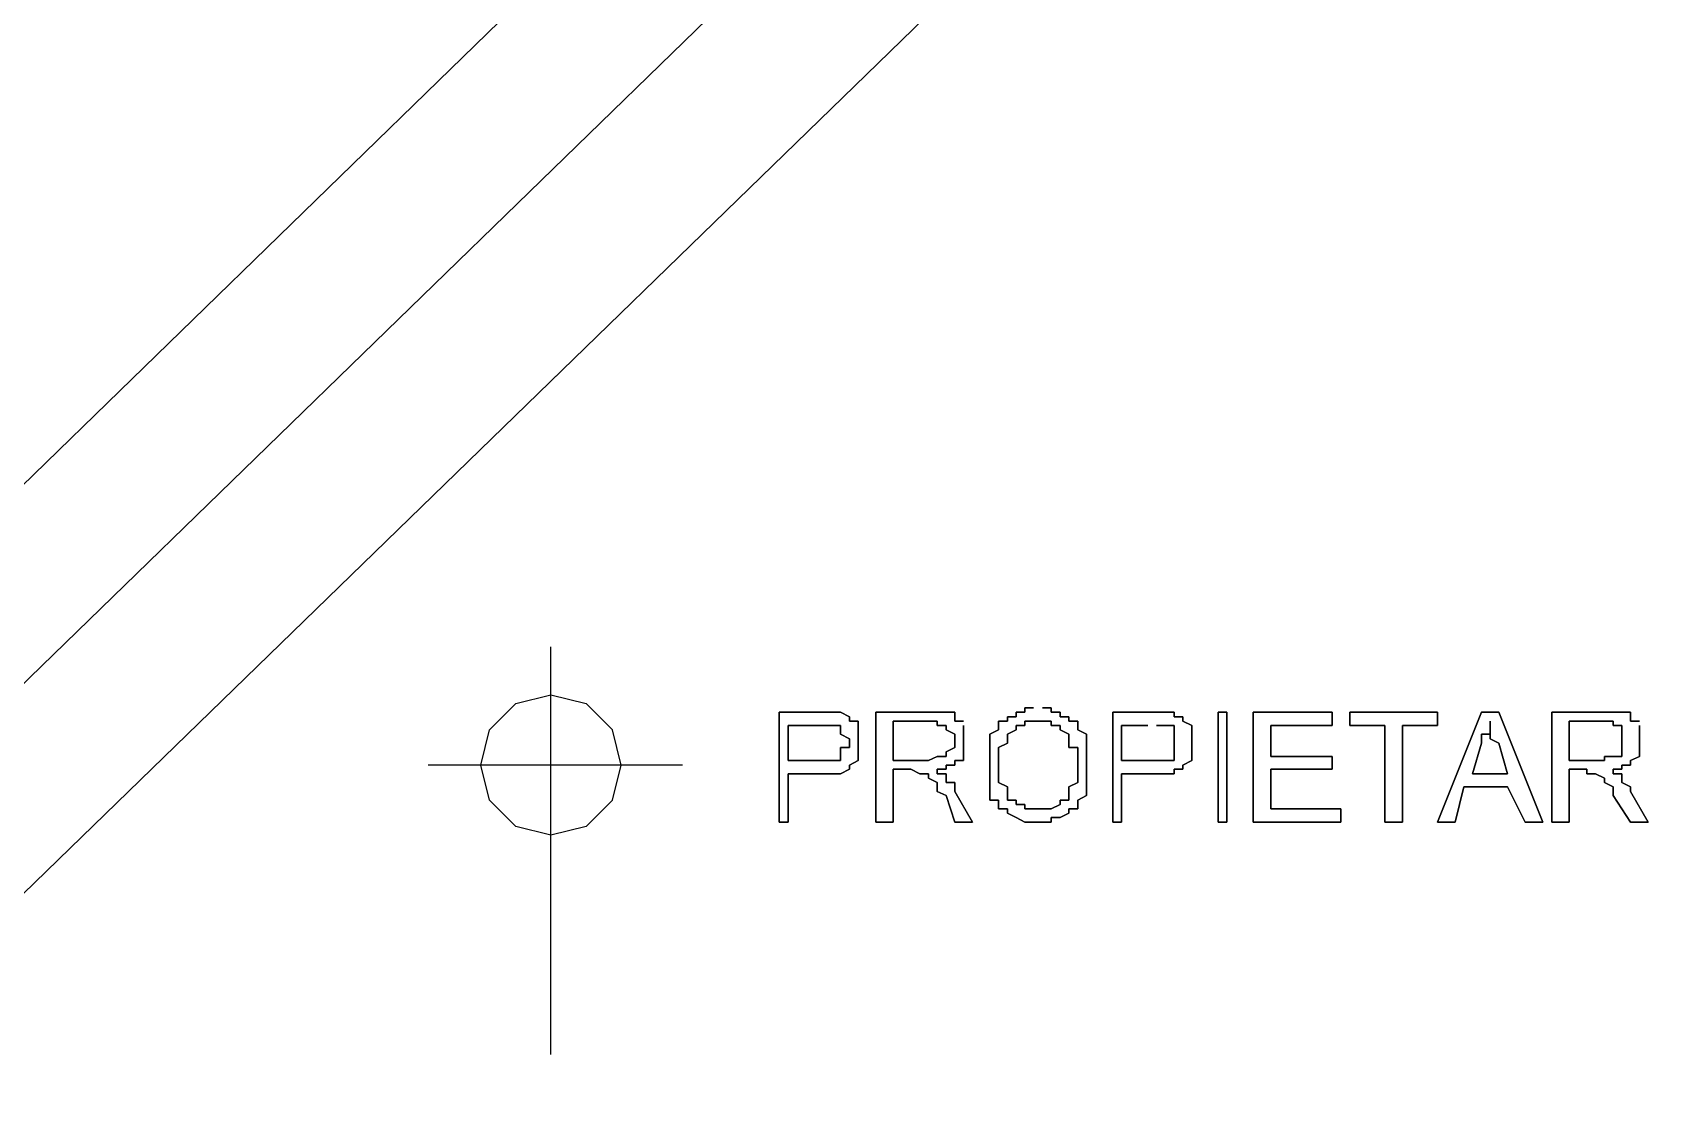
# Model space of a CAD drawing. Header units: metres. Extents: x 2.9 to 42.8, y 1.7 to 28.7.
# Drawn here: x 38.618 to 39.269, y 5.647 to 6.082 of the extents above; entities that cross this region are included whole.
import ezdxf

# ---------------------------------------------------------------- set-up
doc = ezdxf.new("R2010")
doc.units = ezdxf.units.M
doc.layers.add('AMARILLO', color=2, linetype='Continuous')
doc.layers.add('NEGRO', color=7, linetype='Continuous')
doc.layers.add('RGB_000_184_184', color=7, linetype='Continuous', true_color=0x00b8b8)

msp = doc.modelspace()

# ---------------------------------------------------------------- linework, layer by layer
at = {"layer": 'AMARILLO', "lineweight": -3}
for points in [[(38.8267, 5.6709), (38.8267, 5.8349)], [(38.8126, 5.812), (38.8267, 5.8155)], [(38.8267, 5.8155), (38.8408, 5.812)], [(38.802, 5.8014), (38.8126, 5.812)], [(38.8408, 5.812), (38.8514, 5.8014)], [(38.802, 5.7732), (38.7985, 5.7873), (38.802, 5.8014)], [(38.8514, 5.7732), (38.8549, 5.7873), (38.8514, 5.8014)], [(38.8796, 5.7873), (38.7773, 5.7873)], [(38.8126, 5.7626), (38.802, 5.7732)], [(38.8514, 5.7732), (38.8408, 5.7626)], [(38.8267, 5.7591), (38.8126, 5.7626)], [(38.8408, 5.7626), (38.8267, 5.7591)]]:
    msp.add_lwpolyline(points, dxfattribs=at)
at = {"layer": 'NEGRO', "lineweight": -3}
for points in [[(38.9326, 5.8085), (38.9184, 5.8085), (38.9326, 5.8085)], [(38.9184, 5.8085), (38.9184, 5.7644), (38.9184, 5.8085)], [(38.9361, 5.8085), (38.9326, 5.8085), (38.9361, 5.8085)], [(38.9396, 5.8085), (38.9361, 5.8085), (38.9396, 5.8085)], [(38.9431, 5.8085), (38.9396, 5.8085), (38.9431, 5.8085)], [(38.9467, 5.8067), (38.9431, 5.8085), (38.9467, 5.8067)], [(38.9784, 5.8085), (38.9573, 5.8085), (38.9784, 5.8085)], [(38.9573, 5.8085), (38.9573, 5.7644), (38.9573, 5.8085)], [(38.9819, 5.8085), (38.9784, 5.8085), (38.9819, 5.8085)], [(38.9855, 5.8085), (38.9819, 5.8085), (38.9855, 5.8085)], [(38.989, 5.8085), (38.9855, 5.8085), (38.989, 5.8085)], [(38.989, 5.8067), (38.989, 5.8085), (38.989, 5.8067)], [(39.0172, 5.8085), (39.0137, 5.8085), (39.0172, 5.8085)], [(39.0137, 5.8085), (39.0137, 5.8067), (39.0137, 5.8085)], [(39.0207, 5.8103), (39.0172, 5.8103), (39.0207, 5.8103)], [(39.0172, 5.8103), (39.0172, 5.8085), (39.0172, 5.8103)], [(39.0278, 5.8103), (39.0243, 5.8103), (39.0278, 5.8103)], [(39.0278, 5.8085), (39.0278, 5.8103), (39.0278, 5.8085)], [(39.0313, 5.8085), (39.0278, 5.8085), (39.0313, 5.8085)], [(39.0313, 5.8067), (39.0313, 5.8085), (39.0313, 5.8067)], [(39.0666, 5.8085), (39.0525, 5.8085), (39.0666, 5.8085)], [(39.0525, 5.8085), (39.0525, 5.7644), (39.0525, 5.8085)], [(39.0701, 5.8085), (39.0666, 5.8085), (39.0701, 5.8085)], [(39.0737, 5.8085), (39.0701, 5.8085), (39.0737, 5.8085)], [(39.0772, 5.8085), (39.0737, 5.8085), (39.0772, 5.8085)], [(39.0772, 5.8067), (39.0772, 5.8085), (39.0772, 5.8067)], [(39.0984, 5.8085), (39.0948, 5.8085), (39.0984, 5.8085)], [(39.0948, 5.8085), (39.0948, 5.7644), (39.0948, 5.8085)], [(39.0984, 5.7644), (39.0984, 5.8085), (39.0984, 5.7644)], [(39.1407, 5.8085), (39.1089, 5.8085), (39.1407, 5.8085)], [(39.1089, 5.8085), (39.1089, 5.7644), (39.1089, 5.8085)], [(39.1407, 5.8032), (39.1407, 5.8085), (39.1407, 5.8032)], [(39.183, 5.8085), (39.1478, 5.8085), (39.183, 5.8085)], [(39.1478, 5.8085), (39.1478, 5.8032), (39.1478, 5.8085)], [(39.2007, 5.8085), (39.183, 5.7644), (39.2007, 5.8085)], [(39.183, 5.8032), (39.183, 5.8085), (39.183, 5.8032)], [(39.2077, 5.8085), (39.2007, 5.8085), (39.2077, 5.8085)], [(39.2254, 5.7644), (39.2077, 5.8085), (39.2254, 5.7644)], [(39.2501, 5.8085), (39.2289, 5.8085), (39.2501, 5.8085)], [(39.2289, 5.8085), (39.2289, 5.7644), (39.2289, 5.8085)], [(39.2536, 5.8085), (39.2501, 5.8085), (39.2536, 5.8085)], [(39.2571, 5.8085), (39.2536, 5.8085), (39.2571, 5.8085)], [(39.2606, 5.8085), (39.2571, 5.8085), (39.2606, 5.8085)], [(39.2606, 5.8067), (39.2606, 5.8085), (39.2606, 5.8067)], [(38.922, 5.7891), (38.922, 5.8032), (38.922, 5.7891)], [(38.922, 5.8032), (38.9361, 5.8032), (38.922, 5.8032)], [(38.9361, 5.8032), (38.9396, 5.8032), (38.9361, 5.8032)], [(38.9396, 5.8032), (38.9431, 5.8032), (38.9396, 5.8032)], [(38.9431, 5.8032), (38.9431, 5.8014), (38.9431, 5.8032)], [(38.9467, 5.805), (38.9467, 5.8067), (38.9467, 5.805)], [(38.9502, 5.805), (38.9467, 5.805), (38.9502, 5.805)], [(38.9502, 5.8032), (38.9502, 5.805), (38.9502, 5.8032)], [(38.9502, 5.8014), (38.9502, 5.8032), (38.9502, 5.8014)], [(38.9643, 5.7891), (38.9643, 5.805), (38.9643, 5.7891)], [(38.9643, 5.805), (38.9784, 5.805), (38.9643, 5.805)], [(38.9784, 5.805), (38.9819, 5.805), (38.9784, 5.805)], [(38.9819, 5.805), (38.9819, 5.8032), (38.9819, 5.805)], [(38.9819, 5.8032), (38.9855, 5.8032), (38.9819, 5.8032)], [(38.9855, 5.8032), (38.9855, 5.8014), (38.9855, 5.8032)], [(38.989, 5.805), (38.989, 5.8067), (38.989, 5.805)], [(38.9925, 5.805), (38.989, 5.805), (38.9925, 5.805)], [(38.9925, 5.8014), (38.9925, 5.8032), (38.9925, 5.8014)], [(39.0102, 5.805), (39.0066, 5.805), (39.0102, 5.805)], [(39.0066, 5.805), (39.0066, 5.8032), (39.0066, 5.805)], [(39.0066, 5.8032), (39.0066, 5.8014), (39.0066, 5.8032)], [(39.0137, 5.8067), (39.0102, 5.8067), (39.0137, 5.8067)], [(39.0102, 5.8067), (39.0102, 5.805), (39.0102, 5.8067)], [(39.0137, 5.8014), (39.0137, 5.8032), (39.0137, 5.8014)], [(39.0137, 5.8032), (39.0172, 5.8032), (39.0137, 5.8032)], [(39.0172, 5.8032), (39.0172, 5.805), (39.0172, 5.8032)], [(39.0172, 5.805), (39.0207, 5.805), (39.0172, 5.805)], [(39.0207, 5.805), (39.0243, 5.805), (39.0207, 5.805)], [(39.0243, 5.805), (39.0278, 5.805), (39.0243, 5.805)], [(39.0278, 5.805), (39.0278, 5.8032), (39.0278, 5.805)], [(39.0278, 5.8032), (39.0313, 5.8032), (39.0278, 5.8032)], [(39.0349, 5.8067), (39.0313, 5.8067), (39.0349, 5.8067)], [(39.0313, 5.8032), (39.0313, 5.8014), (39.0313, 5.8032)], [(39.0349, 5.805), (39.0349, 5.8067), (39.0349, 5.805)], [(39.0384, 5.805), (39.0349, 5.805), (39.0384, 5.805)], [(39.0384, 5.8032), (39.0384, 5.805), (39.0384, 5.8032)], [(39.0384, 5.8014), (39.0384, 5.8032), (39.0384, 5.8014)], [(39.056, 5.7891), (39.056, 5.8032), (39.056, 5.7891)], [(39.056, 5.8032), (39.0666, 5.8032), (39.056, 5.8032)], [(39.0701, 5.8032), (39.0737, 5.8032), (39.0701, 5.8032)], [(39.0737, 5.8032), (39.0772, 5.8032), (39.0737, 5.8032)], [(39.0807, 5.8067), (39.0772, 5.8067), (39.0807, 5.8067)], [(39.0772, 5.8032), (39.0772, 5.8014), (39.0772, 5.8032)], [(39.0807, 5.805), (39.0807, 5.8067), (39.0807, 5.805)], [(39.0843, 5.8032), (39.0807, 5.805), (39.0843, 5.8032)], [(39.0843, 5.8014), (39.0843, 5.8032), (39.0843, 5.8014)], [(39.116, 5.7908), (39.116, 5.8032), (39.116, 5.7908)], [(39.116, 5.8032), (39.1407, 5.8032), (39.116, 5.8032)], [(39.1478, 5.8032), (39.1619, 5.8032), (39.1478, 5.8032)], [(39.1619, 5.8032), (39.1619, 5.7644), (39.1619, 5.8032)], [(39.1689, 5.7644), (39.1689, 5.8032), (39.1689, 5.7644)], [(39.1689, 5.8032), (39.183, 5.8032), (39.1689, 5.8032)], [(39.2042, 5.8032), (39.2042, 5.805), (39.2042, 5.8032)], [(39.2042, 5.805), (39.2042, 5.8032), (39.2042, 5.805)], [(39.2042, 5.8014), (39.2042, 5.8032), (39.2042, 5.8014)], [(39.2042, 5.8032), (39.2042, 5.8014), (39.2042, 5.8032)], [(39.2359, 5.7891), (39.2359, 5.805), (39.2359, 5.7891)], [(39.2359, 5.805), (39.2501, 5.805), (39.2359, 5.805)], [(39.2501, 5.805), (39.2536, 5.805), (39.2501, 5.805)], [(39.2536, 5.805), (39.2536, 5.8032), (39.2536, 5.805)], [(39.2536, 5.8032), (39.2571, 5.8032), (39.2536, 5.8032)], [(39.2571, 5.8032), (39.2571, 5.8014), (39.2571, 5.8032)], [(39.2606, 5.805), (39.2606, 5.8067), (39.2606, 5.805)], [(39.2642, 5.805), (39.2606, 5.805), (39.2642, 5.805)], [(39.2642, 5.8014), (39.2642, 5.8032), (39.2642, 5.8014)], [(38.9431, 5.8014), (38.9431, 5.7997), (38.9431, 5.8014)], [(38.9431, 5.7997), (38.9467, 5.7979), (38.9431, 5.7997)], [(38.9467, 5.7979), (38.9467, 5.7961), (38.9467, 5.7979)], [(38.9467, 5.7961), (38.9467, 5.7944), (38.9467, 5.7961)], [(38.9502, 5.7997), (38.9502, 5.8014), (38.9502, 5.7997)], [(38.9502, 5.7979), (38.9502, 5.7997), (38.9502, 5.7979)], [(38.9502, 5.7961), (38.9502, 5.7979), (38.9502, 5.7961)], [(38.9502, 5.7944), (38.9502, 5.7961), (38.9502, 5.7944)], [(38.9855, 5.8014), (38.989, 5.7997), (38.9855, 5.8014)], [(38.989, 5.7997), (38.989, 5.7979), (38.989, 5.7997)], [(38.989, 5.7979), (38.989, 5.7961), (38.989, 5.7979)], [(38.989, 5.7961), (38.989, 5.7944), (38.989, 5.7961)], [(38.9925, 5.7997), (38.9925, 5.8014), (38.9925, 5.7997)], [(38.9925, 5.7979), (38.9925, 5.7997), (38.9925, 5.7979)], [(38.9925, 5.7961), (38.9925, 5.7979), (38.9925, 5.7961)], [(38.9925, 5.7944), (38.9925, 5.7961), (38.9925, 5.7944)], [(39.0066, 5.8014), (39.0031, 5.7997), (39.0066, 5.8014)], [(39.0031, 5.7997), (39.0031, 5.7979), (39.0031, 5.7997)], [(39.0031, 5.7979), (39.0031, 5.7961), (39.0031, 5.7979)], [(39.0031, 5.7961), (39.0031, 5.7944), (39.0031, 5.7961)], [(39.0066, 5.7944), (39.0102, 5.7961), (39.0066, 5.7944)], [(39.0102, 5.7997), (39.0137, 5.8014), (39.0102, 5.7997)], [(39.0102, 5.7979), (39.0102, 5.7997), (39.0102, 5.7979)], [(39.0102, 5.7961), (39.0102, 5.7979), (39.0102, 5.7961)], [(39.0313, 5.8014), (39.0349, 5.7997), (39.0313, 5.8014)], [(39.0349, 5.7997), (39.0349, 5.7979), (39.0349, 5.7997)], [(39.0349, 5.7979), (39.0349, 5.7961), (39.0349, 5.7979)], [(39.0349, 5.7961), (39.0349, 5.7944), (39.0349, 5.7961)], [(39.0419, 5.7997), (39.0384, 5.8014), (39.0419, 5.7997)], [(39.0419, 5.7979), (39.0419, 5.7997), (39.0419, 5.7979)], [(39.0419, 5.7961), (39.0419, 5.7979), (39.0419, 5.7961)], [(39.0419, 5.7944), (39.0419, 5.7961), (39.0419, 5.7944)], [(39.0772, 5.8014), (39.0772, 5.7997), (39.0772, 5.8014)], [(39.0772, 5.7997), (39.0772, 5.7979), (39.0772, 5.7997)], [(39.0772, 5.7979), (39.0772, 5.7961), (39.0772, 5.7979)], [(39.0772, 5.7961), (39.0772, 5.7944), (39.0772, 5.7961)], [(39.0843, 5.7997), (39.0843, 5.8014), (39.0843, 5.7997)], [(39.0843, 5.7979), (39.0843, 5.7997), (39.0843, 5.7979)], [(39.0843, 5.7961), (39.0843, 5.7979), (39.0843, 5.7961)], [(39.0843, 5.7944), (39.0843, 5.7961), (39.0843, 5.7944)], [(39.1971, 5.7838), (39.2007, 5.7961), (39.1971, 5.7838)], [(39.2007, 5.7979), (39.2007, 5.7997), (39.2007, 5.7979)], [(39.2007, 5.7997), (39.2042, 5.7997), (39.2007, 5.7997)], [(39.2007, 5.7961), (39.2007, 5.7979), (39.2007, 5.7961)], [(39.2042, 5.7997), (39.2042, 5.8014), (39.2042, 5.7997)], [(39.2042, 5.8014), (39.2042, 5.7997), (39.2042, 5.8014)], [(39.2042, 5.7997), (39.2042, 5.7979), (39.2042, 5.7997)], [(39.2042, 5.7979), (39.2077, 5.7961), (39.2042, 5.7979)], [(39.2077, 5.7961), (39.2112, 5.7838), (39.2077, 5.7961)], [(39.2571, 5.8014), (39.2571, 5.7997), (39.2571, 5.8014)], [(39.2571, 5.7997), (39.2571, 5.7979), (39.2571, 5.7997)], [(39.2571, 5.7979), (39.2571, 5.7961), (39.2571, 5.7979)], [(39.2571, 5.7961), (39.2571, 5.7944), (39.2571, 5.7961)], [(39.2642, 5.7997), (39.2642, 5.8014), (39.2642, 5.7997)], [(39.2642, 5.7979), (39.2642, 5.7997), (39.2642, 5.7979)], [(39.2642, 5.7961), (39.2642, 5.7979), (39.2642, 5.7961)], [(39.2642, 5.7944), (39.2642, 5.7961), (39.2642, 5.7944)], [(38.9361, 5.7891), (38.922, 5.7891), (38.9361, 5.7891)], [(38.9396, 5.7891), (38.9361, 5.7891), (38.9396, 5.7891)], [(38.9431, 5.7891), (38.9396, 5.7891), (38.9431, 5.7891)], [(38.9467, 5.7944), (38.9431, 5.7944), (38.9467, 5.7944)], [(38.9431, 5.7944), (38.9431, 5.7926), (38.9431, 5.7944)], [(38.9431, 5.7926), (38.9431, 5.7908), (38.9431, 5.7926)], [(38.9431, 5.7908), (38.9431, 5.7891), (38.9431, 5.7908)], [(38.9467, 5.7873), (38.9502, 5.7891), (38.9467, 5.7873)], [(38.9502, 5.7926), (38.9502, 5.7944), (38.9502, 5.7926)], [(38.9502, 5.7908), (38.9502, 5.7926), (38.9502, 5.7908)], [(38.9502, 5.7891), (38.9502, 5.7908), (38.9502, 5.7891)], [(38.9784, 5.7891), (38.9643, 5.7891), (38.9784, 5.7891)], [(38.9819, 5.7908), (38.9784, 5.7891), (38.9819, 5.7908)], [(38.9855, 5.7908), (38.9819, 5.7908), (38.9855, 5.7908)], [(38.989, 5.7944), (38.9855, 5.7926), (38.989, 5.7944)], [(38.9855, 5.7926), (38.9855, 5.7908), (38.9855, 5.7926)], [(38.989, 5.7873), (38.989, 5.7891), (38.989, 5.7873)], [(38.989, 5.7891), (38.9925, 5.7891), (38.989, 5.7891)], [(38.9925, 5.7926), (38.9925, 5.7944), (38.9925, 5.7926)], [(38.9925, 5.7908), (38.9925, 5.7926), (38.9925, 5.7908)], [(38.9925, 5.7891), (38.9925, 5.7908), (38.9925, 5.7891)], [(39.0031, 5.7944), (39.0031, 5.7926), (39.0031, 5.7944)], [(39.0031, 5.7926), (39.0031, 5.7908), (39.0031, 5.7926)], [(39.0031, 5.7908), (39.0031, 5.7891), (39.0031, 5.7908)], [(39.0031, 5.7891), (39.0031, 5.7873), (39.0031, 5.7891)], [(39.0066, 5.7926), (39.0066, 5.7944), (39.0066, 5.7926)], [(39.0066, 5.7908), (39.0066, 5.7926), (39.0066, 5.7908)], [(39.0066, 5.7891), (39.0066, 5.7908), (39.0066, 5.7891)], [(39.0066, 5.7873), (39.0066, 5.7891), (39.0066, 5.7873)], [(39.0349, 5.7944), (39.0384, 5.7944), (39.0349, 5.7944)], [(39.0384, 5.7944), (39.0384, 5.7926), (39.0384, 5.7944)], [(39.0384, 5.7926), (39.0384, 5.7908), (39.0384, 5.7926)], [(39.0384, 5.7908), (39.0384, 5.7891), (39.0384, 5.7908)], [(39.0384, 5.7891), (39.0384, 5.7873), (39.0384, 5.7891)], [(39.0419, 5.7926), (39.0419, 5.7944), (39.0419, 5.7926)], [(39.0419, 5.7908), (39.0419, 5.7926), (39.0419, 5.7908)], [(39.0419, 5.7891), (39.0419, 5.7908), (39.0419, 5.7891)], [(39.0419, 5.7873), (39.0419, 5.7891), (39.0419, 5.7873)], [(39.0701, 5.7891), (39.056, 5.7891), (39.0701, 5.7891)], [(39.0737, 5.7891), (39.0701, 5.7891), (39.0737, 5.7891)], [(39.0772, 5.7891), (39.0737, 5.7891), (39.0772, 5.7891)], [(39.0772, 5.7944), (39.0772, 5.7926), (39.0772, 5.7944)], [(39.0772, 5.7926), (39.0772, 5.7908), (39.0772, 5.7926)], [(39.0772, 5.7908), (39.0772, 5.7891), (39.0772, 5.7908)], [(39.0807, 5.7873), (39.0843, 5.7891), (39.0807, 5.7873)], [(39.0843, 5.7926), (39.0843, 5.7944), (39.0843, 5.7926)], [(39.0843, 5.7908), (39.0843, 5.7926), (39.0843, 5.7908)], [(39.0843, 5.7891), (39.0843, 5.7908), (39.0843, 5.7891)], [(39.1407, 5.7908), (39.116, 5.7908), (39.1407, 5.7908)], [(39.1407, 5.7856), (39.1407, 5.7908), (39.1407, 5.7856)], [(39.2465, 5.7891), (39.2359, 5.7891), (39.2465, 5.7891)], [(39.2501, 5.7891), (39.2465, 5.7891), (39.2501, 5.7891)], [(39.2536, 5.7908), (39.2501, 5.7908), (39.2536, 5.7908)], [(39.2501, 5.7908), (39.2501, 5.7891), (39.2501, 5.7908)], [(39.2571, 5.7908), (39.2536, 5.7908), (39.2571, 5.7908)], [(39.2571, 5.7944), (39.2571, 5.7926), (39.2571, 5.7944)], [(39.2571, 5.7926), (39.2571, 5.7908), (39.2571, 5.7926)], [(39.2606, 5.7891), (39.2642, 5.7908), (39.2606, 5.7891)], [(39.2606, 5.7873), (39.2606, 5.7891), (39.2606, 5.7873)], [(39.2642, 5.7926), (39.2642, 5.7944), (39.2642, 5.7926)], [(39.2642, 5.7908), (39.2642, 5.7926), (39.2642, 5.7908)], [(38.922, 5.7644), (38.922, 5.7838), (38.922, 5.7644)], [(38.922, 5.7838), (38.9361, 5.7838), (38.922, 5.7838)], [(38.9361, 5.7838), (38.9396, 5.7838), (38.9361, 5.7838)], [(38.9396, 5.7838), (38.9431, 5.7838), (38.9396, 5.7838)], [(38.9431, 5.7838), (38.9467, 5.7856), (38.9431, 5.7838)], [(38.9467, 5.7856), (38.9467, 5.7873), (38.9467, 5.7856)], [(38.9643, 5.7644), (38.9643, 5.7856), (38.9643, 5.7644)], [(38.9643, 5.7856), (38.9714, 5.7856), (38.9643, 5.7856)], [(38.9714, 5.7856), (38.9749, 5.7838), (38.9714, 5.7856)], [(38.9749, 5.7838), (38.9784, 5.7838), (38.9749, 5.7838)], [(38.9784, 5.7838), (38.9784, 5.782), (38.9784, 5.7838)], [(38.9819, 5.7838), (38.9819, 5.7856), (38.9819, 5.7838)], [(38.9819, 5.7856), (38.9855, 5.7856), (38.9819, 5.7856)], [(38.9855, 5.7838), (38.9819, 5.7838), (38.9855, 5.7838)], [(38.9855, 5.7856), (38.9855, 5.7873), (38.9855, 5.7856)], [(38.9855, 5.7873), (38.989, 5.7873), (38.9855, 5.7873)], [(38.9855, 5.782), (38.9855, 5.7838), (38.9855, 5.782)], [(39.0031, 5.7873), (39.0031, 5.7856), (39.0031, 5.7873)], [(39.0031, 5.7856), (39.0031, 5.7838), (39.0031, 5.7856)], [(39.0031, 5.7838), (39.0031, 5.782), (39.0031, 5.7838)], [(39.0066, 5.7856), (39.0066, 5.7873), (39.0066, 5.7856)], [(39.0066, 5.7838), (39.0066, 5.7856), (39.0066, 5.7838)], [(39.0066, 5.782), (39.0066, 5.7838), (39.0066, 5.782)], [(39.0384, 5.7873), (39.0384, 5.7856), (39.0384, 5.7873)], [(39.0384, 5.7856), (39.0384, 5.7838), (39.0384, 5.7856)], [(39.0384, 5.7838), (39.0384, 5.782), (39.0384, 5.7838)], [(39.0419, 5.7856), (39.0419, 5.7873), (39.0419, 5.7856)], [(39.0419, 5.7838), (39.0419, 5.7856), (39.0419, 5.7838)], [(39.0419, 5.782), (39.0419, 5.7838), (39.0419, 5.782)], [(39.056, 5.7644), (39.056, 5.7838), (39.056, 5.7644)], [(39.056, 5.7838), (39.0666, 5.7838), (39.056, 5.7838)], [(39.0666, 5.7838), (39.0701, 5.7838), (39.0666, 5.7838)], [(39.0701, 5.7838), (39.0737, 5.7838), (39.0701, 5.7838)], [(39.0737, 5.7838), (39.0772, 5.7838), (39.0737, 5.7838)], [(39.0772, 5.7838), (39.0772, 5.7856), (39.0772, 5.7838)], [(39.0772, 5.7856), (39.0807, 5.7856), (39.0772, 5.7856)], [(39.0807, 5.7856), (39.0807, 5.7873), (39.0807, 5.7856)], [(39.116, 5.7697), (39.116, 5.7856), (39.116, 5.7697)], [(39.116, 5.7856), (39.1407, 5.7856), (39.116, 5.7856)], [(39.2112, 5.7838), (39.1971, 5.7838), (39.2112, 5.7838)], [(39.2359, 5.7644), (39.2359, 5.7856), (39.2359, 5.7644)], [(39.2359, 5.7856), (39.243, 5.7856), (39.2359, 5.7856)], [(39.243, 5.7856), (39.243, 5.7838), (39.243, 5.7856)], [(39.243, 5.7838), (39.2465, 5.7838), (39.243, 5.7838)], [(39.2465, 5.7838), (39.2501, 5.782), (39.2465, 5.7838)], [(39.2536, 5.7838), (39.2536, 5.7856), (39.2536, 5.7838)], [(39.2536, 5.7856), (39.2571, 5.7856), (39.2536, 5.7856)], [(39.2571, 5.7838), (39.2536, 5.7838), (39.2571, 5.7838)], [(39.2571, 5.7856), (39.2571, 5.7873), (39.2571, 5.7856)], [(39.2571, 5.7873), (39.2606, 5.7873), (39.2571, 5.7873)], [(39.2571, 5.782), (39.2571, 5.7838), (39.2571, 5.782)], [(38.9784, 5.782), (38.9819, 5.7803), (38.9784, 5.782)], [(38.9819, 5.7803), (38.9819, 5.7785), (38.9819, 5.7803)], [(38.9819, 5.7785), (38.9819, 5.7767), (38.9819, 5.7785)], [(38.9819, 5.7767), (38.9855, 5.775), (38.9819, 5.7767)], [(38.9855, 5.7803), (38.9855, 5.782), (38.9855, 5.7803)], [(38.989, 5.7803), (38.9855, 5.7803), (38.989, 5.7803)], [(38.989, 5.7785), (38.989, 5.7803), (38.989, 5.7785)], [(38.989, 5.7767), (38.989, 5.7785), (38.989, 5.7767)], [(38.9961, 5.7644), (38.989, 5.7767), (38.9961, 5.7644)], [(39.0031, 5.782), (39.0031, 5.7803), (39.0031, 5.782)], [(39.0031, 5.7803), (39.0031, 5.7785), (39.0031, 5.7803)], [(39.0031, 5.7785), (39.0031, 5.7767), (39.0031, 5.7785)], [(39.0031, 5.7767), (39.0031, 5.775), (39.0031, 5.7767)], [(39.0066, 5.7803), (39.0066, 5.782), (39.0066, 5.7803)], [(39.0102, 5.7785), (39.0066, 5.7803), (39.0102, 5.7785)], [(39.0102, 5.7767), (39.0102, 5.7785), (39.0102, 5.7767)], [(39.0102, 5.775), (39.0102, 5.7767), (39.0102, 5.775)], [(39.0384, 5.7803), (39.0349, 5.7785), (39.0384, 5.7803)], [(39.0349, 5.7785), (39.0349, 5.7767), (39.0349, 5.7785)], [(39.0349, 5.7767), (39.0349, 5.775), (39.0349, 5.7767)], [(39.0384, 5.782), (39.0384, 5.7803), (39.0384, 5.782)], [(39.0419, 5.7803), (39.0419, 5.782), (39.0419, 5.7803)], [(39.0419, 5.7785), (39.0419, 5.7803), (39.0419, 5.7785)], [(39.0419, 5.7767), (39.0419, 5.7785), (39.0419, 5.7767)], [(39.0419, 5.775), (39.0419, 5.7767), (39.0419, 5.775)], [(39.1901, 5.7644), (39.1936, 5.7785), (39.1901, 5.7644)], [(39.1936, 5.7785), (39.2112, 5.7785), (39.1936, 5.7785)], [(39.2112, 5.7785), (39.2183, 5.7644), (39.2112, 5.7785)], [(39.2501, 5.782), (39.2501, 5.7803), (39.2501, 5.782)], [(39.2501, 5.7803), (39.2536, 5.7785), (39.2501, 5.7803)], [(39.2536, 5.7785), (39.2536, 5.7767), (39.2536, 5.7785)], [(39.2536, 5.7767), (39.2536, 5.775), (39.2536, 5.7767)], [(39.2571, 5.7803), (39.2571, 5.782), (39.2571, 5.7803)], [(39.2606, 5.7785), (39.2571, 5.7803), (39.2606, 5.7785)], [(39.2606, 5.7767), (39.2606, 5.7785), (39.2606, 5.7767)], [(39.2677, 5.7644), (39.2606, 5.7767), (39.2677, 5.7644)], [(38.9855, 5.775), (38.989, 5.7644), (38.9855, 5.775)], [(39.0031, 5.775), (39.0031, 5.7732), (39.0031, 5.775)], [(39.0031, 5.7732), (39.0066, 5.7732), (39.0031, 5.7732)], [(39.0066, 5.7732), (39.0066, 5.7714), (39.0066, 5.7732)], [(39.0066, 5.7714), (39.0066, 5.7697), (39.0066, 5.7714)], [(39.0066, 5.7697), (39.0102, 5.7697), (39.0066, 5.7697)], [(39.0102, 5.7732), (39.0102, 5.775), (39.0102, 5.7732)], [(39.0137, 5.7732), (39.0102, 5.7732), (39.0137, 5.7732)], [(39.0102, 5.7697), (39.0102, 5.7679), (39.0102, 5.7697)], [(39.0137, 5.7714), (39.0137, 5.7732), (39.0137, 5.7714)], [(39.0172, 5.7714), (39.0137, 5.7714), (39.0172, 5.7714)], [(39.0172, 5.7697), (39.0172, 5.7714), (39.0172, 5.7697)], [(39.0207, 5.7697), (39.0172, 5.7697), (39.0207, 5.7697)], [(39.0243, 5.7697), (39.0207, 5.7697), (39.0243, 5.7697)], [(39.0278, 5.7697), (39.0243, 5.7697), (39.0278, 5.7697)], [(39.0313, 5.7714), (39.0278, 5.7697), (39.0313, 5.7714)], [(39.0349, 5.7732), (39.0313, 5.7732), (39.0349, 5.7732)], [(39.0313, 5.7732), (39.0313, 5.7714), (39.0313, 5.7732)], [(39.0349, 5.775), (39.0349, 5.7732), (39.0349, 5.775)], [(39.0349, 5.7679), (39.0349, 5.7697), (39.0349, 5.7679)], [(39.0349, 5.7697), (39.0384, 5.7697), (39.0349, 5.7697)], [(39.0384, 5.7732), (39.0419, 5.775), (39.0384, 5.7732)], [(39.0384, 5.7714), (39.0384, 5.7732), (39.0384, 5.7714)], [(39.0384, 5.7697), (39.0384, 5.7714), (39.0384, 5.7697)], [(39.1442, 5.7697), (39.116, 5.7697), (39.1442, 5.7697)], [(39.1442, 5.7644), (39.1442, 5.7697), (39.1442, 5.7644)], [(39.2536, 5.775), (39.2606, 5.7644), (39.2536, 5.775)], [(38.9184, 5.7644), (38.922, 5.7644), (38.9184, 5.7644)], [(38.9573, 5.7644), (38.9643, 5.7644), (38.9573, 5.7644)], [(38.989, 5.7644), (38.9961, 5.7644), (38.989, 5.7644)], [(39.0102, 5.7679), (39.0137, 5.7662), (39.0102, 5.7679)], [(39.0137, 5.7662), (39.0172, 5.7644), (39.0137, 5.7662)], [(39.0172, 5.7644), (39.0207, 5.7644), (39.0172, 5.7644)], [(39.0207, 5.7644), (39.0243, 5.7644), (39.0207, 5.7644)], [(39.0243, 5.7644), (39.0278, 5.7644), (39.0243, 5.7644)], [(39.0278, 5.7644), (39.0278, 5.7662), (39.0278, 5.7644)], [(39.0278, 5.7662), (39.0313, 5.7662), (39.0278, 5.7662)], [(39.0313, 5.7662), (39.0349, 5.7679), (39.0313, 5.7662)], [(39.0525, 5.7644), (39.056, 5.7644), (39.0525, 5.7644)], [(39.0948, 5.7644), (39.0984, 5.7644), (39.0948, 5.7644)], [(39.1089, 5.7644), (39.1442, 5.7644), (39.1089, 5.7644)], [(39.1619, 5.7644), (39.1689, 5.7644), (39.1619, 5.7644)], [(39.183, 5.7644), (39.1901, 5.7644), (39.183, 5.7644)], [(39.2183, 5.7644), (39.2254, 5.7644), (39.2183, 5.7644)], [(39.2289, 5.7644), (39.2359, 5.7644), (39.2289, 5.7644)], [(39.2606, 5.7644), (39.2677, 5.7644), (39.2606, 5.7644)]]:
    msp.add_lwpolyline(points, dxfattribs=at)
at = {"layer": 'RGB_000_184_184', "lineweight": -3}
for points in [[(40.5448, 7.7787), (36.5795, 3.9194)], [(40.5448, 7.7787), (40.5871, 7.7382), (36.6183, 3.8788)], [(40.6294, 7.6941), (36.6607, 3.8365)]]:
    msp.add_lwpolyline(points, dxfattribs=at)

doc.saveas('drawing.dxf')
